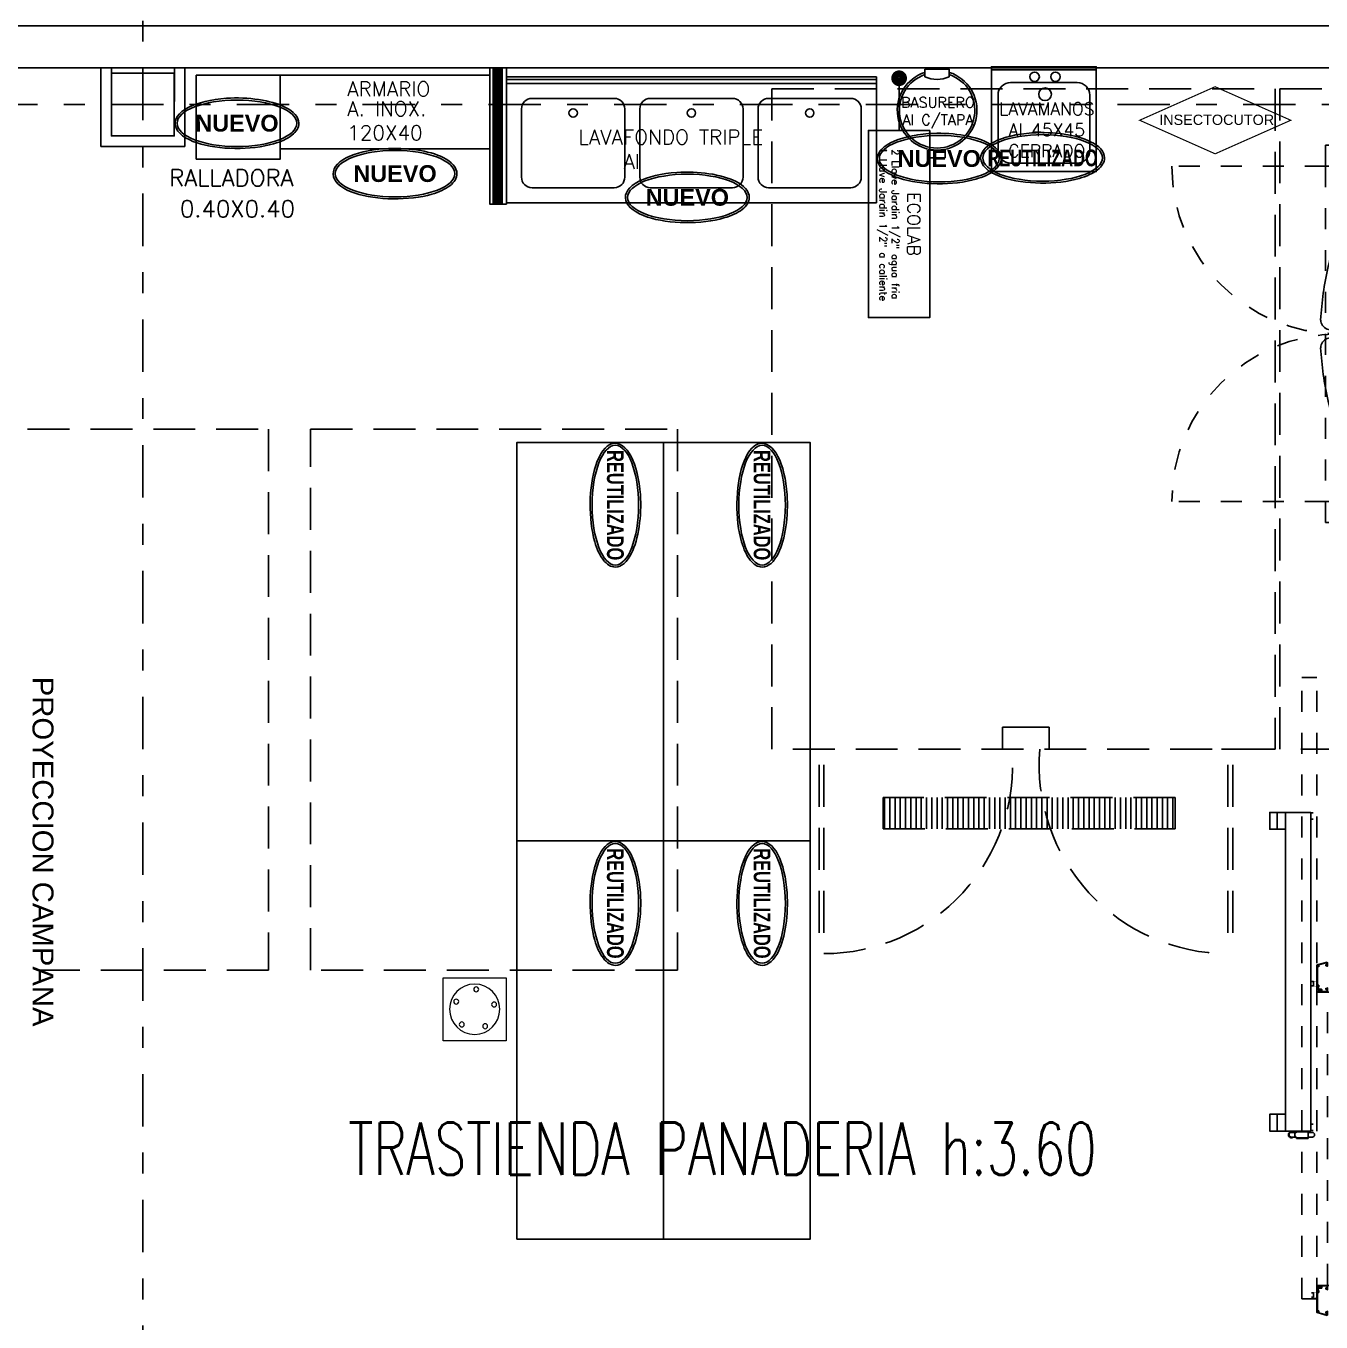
# Model space of a CAD drawing. Header units: millimetres. Extents: x 340 to 1003762, y 22 to 362022.
# Drawn here: x 363.59 to 369.77, y 84.54 to 90.72 of the extents above; entities that cross this region are included whole.
import ezdxf
from ezdxf.enums import TextEntityAlignment as Align
from ezdxf.xclip import XClip

# ---------------------------------------------------------------- set-up
doc = ezdxf.new("R2010")
doc.units = ezdxf.units.MM
doc.header["$XCLIPFRAME"] = 0
for name, pattern in [('LSBB_P_002 - PLANTA 1° NIVEL SALA DE VENTAS$0$000_ALTILLO PROPUESTA$0$HIDDEN', [0.375, 0.25, -0.125]), ('LSBB_P_002 - PLANTA 1° NIVEL SALA DE VENTAS$0$CB PROTOTIPO EXPRESS 1400$0$HIDDEN', [0.375, 0.25, -0.125]), ('LSBB_P_002 - PLANTA 1° NIVEL SALA DE VENTAS$0$CONTINUOS', [0]), ('LSBB_P_002 - PLANTA 1° NIVEL SALA DE VENTAS$0$DASHDOT2', [0.5, 0.25, -0.125, 0, -0.125]), ('LSBB_P_002 - PLANTA 1° NIVEL SALA DE VENTAS$0$DASHED', [0.75, 0.5, -0.25]), ('LSBB_P_002 - PLANTA 1° NIVEL SALA DE VENTAS$0$HIDDEN', [0.375, 0.25, -0.125]), ('LSBB_P_002 - PLANTA 1° NIVEL SALA DE VENTAS$0$HIDDEN2', [0.1875, 0.125, -0.0625])]:
    doc.linetypes.add(name, pattern=pattern)
for name, color, linetype in [('LSBB_P_002 - PLANTA 1° NIVEL SALA DE VENTAS$0$A- TABIQUE TIPO SHAFT', 3, 'Continuous'), ('LSBB_P_002 - PLANTA 1° NIVEL SALA DE VENTAS$0$A-ACTIVOS NUEVOS', 20, 'Continuous'), ('LSBB_P_002 - PLANTA 1° NIVEL SALA DE VENTAS$0$A-ACTIVOS REUTILIZADOS', 7, 'Continuous'), ('LSBB_P_002 - PLANTA 1° NIVEL SALA DE VENTAS$0$A-Artefactos', 8, 'Continuous'), ('LSBB_P_002 - PLANTA 1° NIVEL SALA DE VENTAS$0$A-DEMOLICIONES', 30, 'LSBB_P_002 - PLANTA 1° NIVEL SALA DE VENTAS$0$DASHED'), ('LSBB_P_002 - PLANTA 1° NIVEL SALA DE VENTAS$0$A-Equipamiento acero inox', 8, 'Continuous'), ('LSBB_P_002 - PLANTA 1° NIVEL SALA DE VENTAS$0$A-INSECTOCUTOR', 1, 'Continuous'), ('LSBB_P_002 - PLANTA 1° NIVEL SALA DE VENTAS$0$A-MOBILIARIO', 8, 'Continuous'), ('LSBB_P_002 - PLANTA 1° NIVEL SALA DE VENTAS$0$A-PILETAS NUEVAS', 8, 'Continuous'), ('LSBB_P_002 - PLANTA 1° NIVEL SALA DE VENTAS$0$A-PROYECCION CAMPANAS', 1, 'LSBB_P_002 - PLANTA 1° NIVEL SALA DE VENTAS$0$HIDDEN'), ('LSBB_P_002 - PLANTA 1° NIVEL SALA DE VENTAS$0$A-PUERTAS NUEVAS', 10, 'Continuous'), ('LSBB_P_002 - PLANTA 1° NIVEL SALA DE VENTAS$0$A-SE CONSTRUYE RELLENO', 10, 'LSBB_P_002 - PLANTA 1° NIVEL SALA DE VENTAS$0$CONTINUOS'), ('LSBB_P_002 - PLANTA 1° NIVEL SALA DE VENTAS$0$A-TABIQUE', 3, 'Continuous'), ('LSBB_P_002 - PLANTA 1° NIVEL SALA DE VENTAS$0$A-Textos', 2, 'Continuous'), ('LSBB_P_002 - PLANTA 1° NIVEL SALA DE VENTAS$0$A-TRAS-EQPM', 8, 'Continuous'), ('LSBB_P_002 - PLANTA 1° NIVEL SALA DE VENTAS$0$EJES', 8, 'LSBB_P_002 - PLANTA 1° NIVEL SALA DE VENTAS$0$DASHDOT2'), ('LSBB_P_002 - PLANTA 1° NIVEL SALA DE VENTAS$0$ESTRUCTURA', 5, 'Continuous'), ('LSBB_P_002 - PLANTA 1° NIVEL SALA DE VENTAS$0$LLAVES ECOLAB', 90, 'Continuous'), ('LSBB_P_002 - PLANTA 1° NIVEL SALA DE VENTAS$0$MUROS', 5, 'Continuous'), ('LSBB_P_002 - PLANTA 1° NIVEL SALA DE VENTAS$0$PUERTAS', 2, 'Continuous'), ('XREF', 7, 'Continuous')]:
    doc.layers.add(name, color=color, linetype=linetype)
doc.styles.add('LSBB_P_002 - PLANTA 1° NIVEL SALA DE VENTAS$0$ARIAL', font='')
doc.styles.add('LSBB_P_002 - PLANTA 1° NIVEL SALA DE VENTAS$0$ROMANS', font='romans')
doc.styles.add('LSBB_P_002 - PLANTA 1° NIVEL SALA DE VENTAS$0$SANSSERIF', font='sas_____.pfb')
doc.styles.get('LSBB_P_002 - PLANTA 1° NIVEL SALA DE VENTAS$0$ARIAL').set_extended_font_data('Arial', bold=True)

# ---------------------------------------------------------------- blocks, each defined once
blk = doc.blocks.new('LSBB_P_002 - PLANTA 1° NIVEL SALA DE VENTAS$0$A$C6D5A0C58')
at = {"layer": 'LSBB_P_002 - PLANTA 1° NIVEL SALA DE VENTAS$0$A-ACTIVOS REUTILIZADOS', "extrusion": (0, 0, -1)}
blk.add_ellipse((0, 0), major_axis=(0.2855, 0), ratio=0.388575, dxfattribs=at)
at = {"layer": 'LSBB_P_002 - PLANTA 1° NIVEL SALA DE VENTAS$0$A-ACTIVOS REUTILIZADOS'}
blk.add_open_spline([(0.2955, 0), (0.2955, -0.021), (0.2828, -0.0409), (0.2407, -0.0737), (0.2108, -0.0875), (0.0693, -0.1291), (-0.0893, -0.1272), (-0.2453, -0.0748), (-0.2842, -0.048), (-0.3027, 0.019), (-0.2777, 0.0523), (-0.188, 0.0987), (-0.1218, 0.1143), (0.0524, 0.1263), (0.163, 0.1102), (0.2698, 0.0572), (0.2955, 0.0303), (0.2955, 0)], degree=3, knots=[0, 0, 0, 0, 0.461791, 0.461791, 0.923583, 0.923583, 2.283227, 2.283227, 3.034626, 3.034626, 3.786024, 3.786024, 4.537423, 4.537423, 5.618495, 5.618495, 6.283185, 6.283185, 6.283185, 6.283185], dxfattribs=at)
at = {"layer": 'LSBB_P_002 - PLANTA 1° NIVEL SALA DE VENTAS$0$A-ACTIVOS REUTILIZADOS', "style": 'LSBB_P_002 - PLANTA 1° NIVEL SALA DE VENTAS$0$ARIAL', "width": 0.7}
blk.add_text('REUTILIZADO', height=0.08, dxfattribs=at).set_placement((0, 0), align=Align.MIDDLE_CENTER)
blk = doc.blocks.new('LSBB_P_002 - PLANTA 1° NIVEL SALA DE VENTAS$0$A$C73AD46B8')
for p, q in [((0.5695, 0), (0.5695, 1.7641)), ((0.5875, 0), (0.5875, 1.7641))]:
    blk.add_line(p, q)
blk.add_lwpolyline([(0.6, 0), (0.6, 1.7641), (0, 1.7641), (0, 0), (0.6, 0)])
for points in [[(0.4977, 1.6424), (0.4977, 1.25, -0.414214), (0.4477, 1.2), (0.1218, 1.2, -0.414214), (0.0718, 1.25), (0.0718, 1.6424, -0.414214), (0.1218, 1.6924), (0.4477, 1.6924, -0.414214)], [(0.4977, 0.6859), (0.4977, 1.0782, 0.414214), (0.4477, 1.1282), (0.1218, 1.1282, 0.414214), (0.0718, 1.0782), (0.0718, 0.6859, 0.414214), (0.1218, 0.6359), (0.4477, 0.6359, 0.414214)], [(0.4977, 0.1218), (0.4977, 0.5141, 0.414214), (0.4477, 0.5641), (0.1218, 0.5641, 0.414214), (0.0718, 0.5141), (0.0718, 0.1218, 0.414214), (0.1218, 0.0718), (0.4477, 0.0718, 0.414214)]]:
    blk.add_lwpolyline(points, format="xyb", close=True)
for centre in [(0.4281, 1.4462), (0.4281, 0.8821), (0.4281, 0.3179)]:
    blk.add_circle(centre, 0.02)
at = {"insert": (0.3484, 2.2058), "char_height": 0.07, "width": 1.7605, "attachment_point": 1, "rotation": 270, "style": 'LSBB_P_002 - PLANTA 1° NIVEL SALA DE VENTAS$0$ROMANS'}
blk.add_mtext('\\pi0.78383;LAVAFONDO TRIPLE\\P\\pi0.42358;            AI', dxfattribs=at)
blk = doc.blocks.new('LSBB_P_002 - PLANTA 1° NIVEL SALA DE VENTAS$0$Basurero a.inox con tapa')
at = {"layer": 'LSBB_P_002 - PLANTA 1° NIVEL SALA DE VENTAS$0$A-TRAS-EQPM'}
blk.add_lwpolyline([(36217.61, -6637.72), (36217.61, -6645.33), (36213.95, -6645.33), (36213.95, -6637.72)], close=True, dxfattribs=at)
blk.add_lwpolyline([(36252.54, -6635.72), (36256.2, -6635.72), (36256.2, -6647.33), (36252.54, -6647.33)], dxfattribs=at)
at = {"layer": 'LSBB_P_002 - PLANTA 1° NIVEL SALA DE VENTAS$0$A-TRAS-EQPM', "ltscale": 3}
for radius, start, end in [(19, 17.78704, 342.21296), (18, 18.81122, 341.18878)]:
    blk.add_arc((36236.61, -6641.52), radius, start, end, dxfattribs=at)
at = {"layer": 'LSBB_P_002 - PLANTA 1° NIVEL SALA DE VENTAS$0$A-TRAS-EQPM'}
blk.add_arc((36266.36, -6641.52), 14.99, 157.22119, 202.77881, dxfattribs=at)
blk = doc.blocks.new('LSBB_P_002 - PLANTA 1° NIVEL SALA DE VENTAS$0$BAS')
at = {"layer": 'LSBB_P_002 - PLANTA 1° NIVEL SALA DE VENTAS$0$A-TRAS-EQPM', "linetype": 'Continuous', "extrusion": (0, 0, -1), "xscale": 0.01, "yscale": 0.01, "zscale": -0.01}
blk.add_blockref('LSBB_P_002 - PLANTA 1° NIVEL SALA DE VENTAS$0$Basurero a.inox con tapa', (-813.2584, 115.2507), dxfattribs=at)
at = {"layer": 'LSBB_P_002 - PLANTA 1° NIVEL SALA DE VENTAS$0$A-MOBILIARIO', "ltscale": 0.25, "insert": (450.9047, 48.8395), "char_height": 0.05, "width": 1.146377, "attachment_point": 5, "rotation": 90, "style": 'LSBB_P_002 - PLANTA 1° NIVEL SALA DE VENTAS$0$ROMANS'}
blk.add_mtext('\\A1;BASURERO\\PAI C/TAPA', dxfattribs=at)
blk = doc.blocks.new('LSBB_P_002 - PLANTA 1° NIVEL SALA DE VENTAS$0$A$C529333AF')
at = {"layer": 'LSBB_P_002 - PLANTA 1° NIVEL SALA DE VENTAS$0$A-ACTIVOS NUEVOS', "extrusion": (0, 0, -1)}
blk.add_ellipse((0, 0), major_axis=(0.2855, 0), ratio=0.388575, dxfattribs=at)
at = {"layer": 'LSBB_P_002 - PLANTA 1° NIVEL SALA DE VENTAS$0$A-ACTIVOS NUEVOS'}
blk.add_open_spline([(0.2955, 0), (0.2955, -0.021), (0.2828, -0.0409), (0.2407, -0.0737), (0.2108, -0.0875), (0.0693, -0.1291), (-0.0893, -0.1272), (-0.2453, -0.0748), (-0.2842, -0.048), (-0.3027, 0.019), (-0.2777, 0.0523), (-0.188, 0.0987), (-0.1218, 0.1143), (0.0524, 0.1263), (0.163, 0.1102), (0.2698, 0.0572), (0.2955, 0.0303), (0.2955, 0)], degree=3, knots=[0, 0, 0, 0, 0.461791, 0.461791, 0.923583, 0.923583, 2.283227, 2.283227, 3.034626, 3.034626, 3.786024, 3.786024, 4.537423, 4.537423, 5.618495, 5.618495, 6.283185, 6.283185, 6.283185, 6.283185], dxfattribs=at)
at = {"layer": 'LSBB_P_002 - PLANTA 1° NIVEL SALA DE VENTAS$0$A-ACTIVOS NUEVOS', "insert": (0, 0), "char_height": 0.08, "attachment_point": 5, "style": 'LSBB_P_002 - PLANTA 1° NIVEL SALA DE VENTAS$0$ARIAL'}
blk.add_mtext_dynamic_manual_height_columns('NUEVO', width=0.536552, gutter_width=0.7, heights=[0], dxfattribs=at)
blk = doc.blocks.new('LSBB_P_002 - PLANTA 1° NIVEL SALA DE VENTAS$0$A$C5D5E3A85')
at = {"color": 0, "linetype": 'ByBlock'}
for p, q in [((0.9596, 0.32), (0.8796, 0.32)), ((2.3993, 0.32), (2.3193, 0.32)), ((2.3993, 0.28), (2.3193, 0.28)), ((2.3993, 0.16), (2.3993, 0.28)), ((0.8796, 0.16), (0.8796, 0.24)), ((0.0865, 0.1555), (0.0865, 0.146)), ((0.1069, 0.146), (0.0865, 0.146)), ((0.1069, 0.1555), (0.1069, 0.146)), ((0.8818, 0.16), (0.9118, 0.16)), ((0.8818, 0.1485), (0.8818, 0.16)), ((0.9118, 0.1485), (0.9118, 0.16)), ((1.572, 0.1555), (1.572, 0.146)), ((1.572, 0.146), (1.5924, 0.146)), ((1.5924, 0.1555), (1.5924, 0.146)), ((2.367, 0.1485), (2.367, 0.16)), ((2.397, 0.1485), (2.397, 0.16))]:
    blk.add_line(p, q, dxfattribs=at)
at = {"color": 0, "linetype": 'ByBlock', "extrusion": (-1, -4e-16, 0)}
for p, q in [((0.8506, 0.252), (0.8506, 0.232)), ((0.8726, 0.232), (0.8726, 0.252)), ((0.8446, 0.228), (0.8489, 0.228)), ((0.8446, 0.172), (0.8446, 0.228)), ((0.8476, 0.222), (0.8476, 0.174)), ((0.8506, 0.2307), (0.8506, 0.232)), ((0.8726, 0.2307), (0.8726, 0.232)), ((0.8742, 0.228), (0.8796, 0.228)), ((0.8756, 0.222), (0.8756, 0.174)), ((0.8496, 0.172), (0.8446, 0.172)), ((0.8736, 0.172), (0.8496, 0.172)), ((0.8506, 0.172), (0.8506, 0.152)), ((0.8726, 0.152), (0.8726, 0.172)), ((0.8796, 0.172), (0.8736, 0.172))]:
    blk.add_line(p, q, dxfattribs=at)
for p, q in [((0.8796, 0.28), (2.3993, 0.28)), ((0.8796, 0.16), (2.3993, 0.16))]:
    blk.add_line(p, q)
at = {"color": 8, "linetype": 'LSBB_P_002 - PLANTA 1° NIVEL SALA DE VENTAS$0$HIDDEN2', "ltscale": 0.8}
for p, q in [((0.0796, 0.2016), (3.0425, 0.2016)), ((0.0796, 0.2016), (0.0796, 0.13)), ((3.0425, 0.2016), (3.0425, 0.13)), ((0.0796, 0.13), (3.0425, 0.13)), ((0.1459, 0.08), (1.5425, 0.08))]:
    blk.add_line(p, q, dxfattribs=at)
at = {"color": 0, "linetype": 'ByBlock', "ltscale": 5}
for p, q in [((0.1425, 0), (0.1425, 0.08)), ((1.5425, 0), (1.5425, 0.08))]:
    blk.add_line(p, q, dxfattribs=at)
at = {"color": 0, "linetype": 'ByBlock'}
for points in [[(0.8796, 0.28), (0.8796, 0.355), (0.9596, 0.355), (0.9596, 0.28)], [(2.3193, 0.28), (2.3193, 0.355), (2.3993, 0.355), (2.3993, 0.28)], [(0.8796, 0.24), (0.8796, 0.28)]]:
    blk.add_lwpolyline(points, dxfattribs=at)
for points in [[(0.0134, 0.1225), (0.0208, 0.1225, -0.343826), (0.0212, 0.1221), (0.0212, 0.1214, -0.414214), (0.0208, 0.121), (0.0131, 0.121, 0.336332), (0.0129, 0.1209), (0.0022, 0.0826, 0.496634), (0.0027, 0.082), (0.0105, 0.082, 0.414214), (0.011, 0.0825), (0.011, 0.0865, -0.414214), (0.0125, 0.088), (0.0164, 0.088, -0.414214), (0.017, 0.0874), (0.017, 0.0871, -0.414214), (0.0164, 0.0865), (0.013, 0.0865, 0.414214), (0.0125, 0.086), (0.0125, 0.0825, 0.414214), (0.013, 0.082), (0.0189, 0.082, -0.414214), (0.0195, 0.0814), (0.0195, 0.0806, -0.414214), (0.0189, 0.08), (0.0014, 0.08, -0.496634), (0, 0.0819), (0.0132, 0.1289, -0.336332), (0.0146, 0.13), (0.125, 0.13, -0.414214), (0.1265, 0.1285), (0.1265, 0.1245, 0.414214), (0.127, 0.124), (0.13, 0.124, -0.414214), (0.1315, 0.1225), (0.1315, 0.1095, 0.414214), (0.132, 0.109), (0.138, 0.109, 0.674073), (0.1385, 0.1095), (0.1385, 0.1225, -0.414214), (0.14, 0.124), (0.141, 0.124, -0.414214), (0.1425, 0.1225), (0.1425, 0.0815, -0.414214), (0.141, 0.08), (0.1231, 0.08, -0.414214), (0.1225, 0.0806), (0.1225, 0.0814, -0.414214), (0.1231, 0.082), (0.129, 0.082, 0.414214), (0.1295, 0.0825), (0.1295, 0.086, 0.414214), (0.129, 0.0865), (0.1256, 0.0865, -0.414214), (0.125, 0.0871), (0.125, 0.0874, -0.414214), (0.1256, 0.088), (0.1295, 0.088, -0.414214), (0.131, 0.0865), (0.131, 0.0825, 0.414214), (0.1315, 0.082), (0.14, 0.082, 0.414214), (0.1405, 0.0825), (0.1405, 0.1065, 0.414214), (0.14, 0.107), (0.131, 0.107, -0.414214), (0.1295, 0.1085), (0.1295, 0.1215, 0.414214), (0.129, 0.122), (0.126, 0.122, -0.414214), (0.1245, 0.1235), (0.1245, 0.1275, 0.414214), (0.124, 0.128), (0.1195, 0.128, 0.414214), (0.119, 0.1275), (0.119, 0.1225, -0.414214), (0.1175, 0.121), (0.1106, 0.121, -0.414214), (0.11, 0.1216), (0.11, 0.1224, -0.414214), (0.1106, 0.123), (0.1165, 0.123, 0.414214), (0.117, 0.1235), (0.117, 0.1275, 0.414214), (0.1165, 0.128), (0.0153, 0.128, 0.336332), (0.0148, 0.1276), (0.0134, 0.1225)], [(1.6716, 0.1225), (1.6642, 0.1225, 0.343826), (1.6638, 0.1221), (1.6638, 0.1214, 0.414214), (1.6642, 0.121), (1.6719, 0.121, -0.336332), (1.6721, 0.1209), (1.6828, 0.0826, -0.496634), (1.6823, 0.082), (1.6745, 0.082, -0.414214), (1.674, 0.0825), (1.674, 0.0865, 0.414214), (1.6725, 0.088), (1.6686, 0.088, 0.414214), (1.668, 0.0874), (1.668, 0.0871, 0.414214), (1.6686, 0.0865), (1.672, 0.0865, -0.414214), (1.6725, 0.086), (1.6725, 0.0825, -0.414214), (1.672, 0.082), (1.6661, 0.082, 0.414214), (1.6655, 0.0814), (1.6655, 0.0806, 0.414214), (1.6661, 0.08), (1.6836, 0.08, 0.496634), (1.685, 0.0819), (1.6719, 0.1289, 0.336332), (1.6704, 0.13), (1.56, 0.13, 0.414214), (1.5585, 0.1285), (1.5585, 0.1245, -0.414214), (1.558, 0.124), (1.555, 0.124, 0.414214), (1.5535, 0.1225), (1.5535, 0.1095, -0.414214), (1.553, 0.109), (1.547, 0.109, -0.674073), (1.5465, 0.1095), (1.5465, 0.1225, 0.414214), (1.545, 0.124), (1.544, 0.124, 0.414214), (1.5425, 0.1225), (1.5425, 0.0815, 0.414214), (1.544, 0.08), (1.5619, 0.08, 0.414214), (1.5625, 0.0806), (1.5625, 0.0814, 0.414214), (1.5619, 0.082), (1.556, 0.082, -0.414214), (1.5555, 0.0825), (1.5555, 0.086, -0.414214), (1.556, 0.0865), (1.5594, 0.0865, 0.414214), (1.56, 0.0871), (1.56, 0.0874, 0.414214), (1.5594, 0.088), (1.5555, 0.088, 0.414214), (1.554, 0.0865), (1.554, 0.0825, -0.414214), (1.5535, 0.082), (1.545, 0.082, -0.414214), (1.5445, 0.0825), (1.5445, 0.1065, -0.414214), (1.545, 0.107), (1.554, 0.107, 0.414214), (1.5555, 0.1085), (1.5555, 0.1215, -0.414214), (1.556, 0.122), (1.559, 0.122, 0.414214), (1.5605, 0.1235), (1.5605, 0.1275, -0.414214), (1.561, 0.128), (1.5655, 0.128, -0.414214), (1.566, 0.1275), (1.566, 0.1225, 0.414214), (1.5675, 0.121), (1.5744, 0.121, 0.414214), (1.575, 0.1216), (1.575, 0.1224, 0.414214), (1.5744, 0.123), (1.5685, 0.123, -0.414214), (1.568, 0.1235), (1.568, 0.1275, -0.414214), (1.5685, 0.128), (1.6697, 0.128, -0.336332), (1.6702, 0.1276), (1.6716, 0.1225)]]:
    blk.add_lwpolyline(points, format="xyb", dxfattribs=at)
at = {"color": 0, "linetype": 'ByBlock', "const_width": 0.0017}
for points in [[(0.0812, 0.1565), (0.0869, 0.1565)], [(0.084, 0.1565), (0.084, 0.1289)], [(0.1123, 0.1565), (0.1066, 0.1565)], [(0.1094, 0.1565), (0.1094, 0.1289)], [(1.5665, 0.1565), (1.5723, 0.1565)], [(1.5694, 0.1565), (1.5694, 0.1289)], [(1.5977, 0.1565), (1.5919, 0.1565)], [(1.5948, 0.1565), (1.5948, 0.1289)]]:
    blk.add_lwpolyline(points, dxfattribs=at)
at = {"color": 0, "linetype": 'ByBlock'}
for points in [[(0.126, 0.1303), (0.126, 0.1303, -0.346184), (0.127, 0.1312), (0.14, 0.1312, -0.414214), (0.143, 0.1282), (0.143, 0.1241, 0.093021), (0.1412, 0.1244), (0.1398, 0.1244, 0.315183), (0.1375, 0.1221), (0.1375, 0.1221), (0.1382, 0.1221, -0.414214), (0.1385, 0.1218), (0.1385, 0.1191, -0.414214), (0.1365, 0.1171), (0.133, 0.1171, -0.414214), (0.1315, 0.1186), (0.1315, 0.1214, -0.414214), (0.1322, 0.1221), (0.1325, 0.1221, 0.414214), (0.133, 0.1226), (0.133, 0.1226, 0.414214), (0.1315, 0.1241), (0.13, 0.1241, -0.414214), (0.127, 0.1272), (0.127, 0.1292, 0.31619)], [(0.135, 0.1191), (0.1354, 0.1191, 0.414214), (0.1357, 0.1194), (0.1357, 0.1238, 0.414214), (0.1354, 0.1241), (0.135, 0.1241, 0.414214), (0.1347, 0.1238), (0.1347, 0.1194, 0.414214)], [(1.559, 0.1303), (1.559, 0.1303, 0.346184), (1.558, 0.1312), (1.545, 0.1312, 0.414214), (1.542, 0.1282), (1.542, 0.1241, -0.093021), (1.5438, 0.1244), (1.5453, 0.1244, -0.315183), (1.5475, 0.1221), (1.5475, 0.1221), (1.5468, 0.1221, 0.414214), (1.5465, 0.1218), (1.5465, 0.1191, 0.414214), (1.5485, 0.1171), (1.552, 0.1171, 0.414214), (1.5535, 0.1186), (1.5535, 0.1214, 0.414214), (1.5528, 0.1221), (1.5525, 0.1221, -0.414214), (1.552, 0.1226), (1.552, 0.1226, -0.414214), (1.5535, 0.1241), (1.555, 0.1241, 0.414214), (1.558, 0.1272), (1.558, 0.1292, -0.31619)], [(1.55, 0.1191), (1.5496, 0.1191, -0.414214), (1.5493, 0.1194), (1.5493, 0.1238, -0.414214), (1.5496, 0.1241), (1.55, 0.1241, -0.414214), (1.5503, 0.1238), (1.5503, 0.1194, -0.414214)]]:
    blk.add_lwpolyline(points, format="xyb", close=True, dxfattribs=at)
for centre, radius, start, end in [((0.8616, 0.252), 0.014, 90, 218.21321), ((0.8616, 0.252), 0.011, 90, 180), ((0.8616, 0.252), 0.014, 321.78679, 90), ((0.8616, 0.252), 0.011, 0, 90), ((0.8616, 0.222), 0.014, 0, 180), ((0.8496, 0.174), 0.002, 180, 270), ((0.8616, 0.152), 0.011, 180, 0), ((0.8736, 0.174), 0.002, 270, 0)]:
    blk.add_arc(centre, radius, start, end, dxfattribs=at)
blk = doc.blocks.new('LSBB_P_002 - PLANTA 1° NIVEL SALA DE VENTAS$0$PPL doble')
at = {"layer": 'LSBB_P_002 - PLANTA 1° NIVEL SALA DE VENTAS$0$PUERTAS'}
for p, q in [((0, -0.1323), (0, 0)), ((0.1002, 0), (0, 0)), ((0.1002, -0.1323), (0.1002, 0)), ((1.6985, -0.1323), (1.6985, 0)), ((1.6985, 0), (1.7987, 0)), ((1.7987, -0.1323), (1.7987, 0)), ((0.1002, -0.1323), (0, -0.1323)), ((1.6985, -0.1323), (1.7987, -0.1323))]:
    blk.add_line(p, q, dxfattribs=at)
at = {"layer": 'LSBB_P_002 - PLANTA 1° NIVEL SALA DE VENTAS$0$PUERTAS', "color": 8, "linetype": 'LSBB_P_002 - PLANTA 1° NIVEL SALA DE VENTAS$0$HIDDEN2', "ltscale": 0.5}
for p, q in [((0.1002, 0), (1.6985, 0)), ((0.1002, -0.1323), (1.6985, -0.1323))]:
    blk.add_line(p, q, dxfattribs=at)
at = {"layer": 'LSBB_P_002 - PLANTA 1° NIVEL SALA DE VENTAS$0$PUERTAS', "color": 2, "ltscale": 0.5}
for p, q in [((0.1582, -0.0733), (0.1582, -0.0535)), ((0.8994, -0.0535), (0.1582, -0.0535)), ((0.8994, -0.0733), (0.8994, -0.0535)), ((0.8994, -0.0733), (0.8994, -0.0535)), ((0.8994, -0.0733), (0.8994, -0.0535)), ((0.8994, -0.0733), (0.8994, -0.0535)), ((0.8994, -0.0535), (1.6406, -0.0535)), ((1.6406, -0.0733), (1.6406, -0.0535)), ((0.8994, -0.0733), (0.1582, -0.0733)), ((0.8994, -0.0733), (1.6406, -0.0733))]:
    blk.add_line(p, q, dxfattribs=at)
at = {"layer": 'LSBB_P_002 - PLANTA 1° NIVEL SALA DE VENTAS$0$PUERTAS', "color": 4}
for p, q in [((0.2328, -0.0463), (0.2328, -0.0535)), ((0.2328, -0.0463), (0.3107, -0.0463)), ((1.566, -0.0463), (1.488, -0.0463)), ((1.566, -0.0463), (1.566, -0.0535)), ((0.2328, -0.0805), (0.2328, -0.0733)), ((0.2328, -0.0805), (0.3107, -0.0805)), ((1.566, -0.0805), (1.488, -0.0805)), ((1.566, -0.0805), (1.566, -0.0733))]:
    blk.add_line(p, q, dxfattribs=at)
at = {"layer": 'LSBB_P_002 - PLANTA 1° NIVEL SALA DE VENTAS$0$PUERTAS', "color": 8, "linetype": 'LSBB_P_002 - PLANTA 1° NIVEL SALA DE VENTAS$0$HIDDEN2', "ltscale": 0.5}
for points in [[(0.1002, 0), (0.1002, 0.733)], [(1.6985, 0), (1.6985, 0.733)], [(0.1002, -0.1323), (0.1002, -0.8653)], [(1.6985, -0.1323), (1.6985, -0.8653)]]:
    blk.add_lwpolyline(points, dxfattribs=at)
at = {"layer": 'LSBB_P_002 - PLANTA 1° NIVEL SALA DE VENTAS$0$PUERTAS', "color": 4, "elevation": 0.0106}
for points in [[(0.2328, -0.0733), (0.2328, -0.0825), (0.1337, -0.0825), (0.1337, -0.0446), (0.2328, -0.0446), (0.2328, -0.0535)], [(1.566, -0.0733), (1.566, -0.0825), (1.6651, -0.0825), (1.6651, -0.0446), (1.566, -0.0446), (1.566, -0.0535)]]:
    blk.add_lwpolyline(points, dxfattribs=at)
at = {"layer": 'LSBB_P_002 - PLANTA 1° NIVEL SALA DE VENTAS$0$PUERTAS', "color": 4}
for centre in [(0.1167, -0.0634, 0.0106), (1.6821, -0.0634, 0.0106)]:
    blk.add_circle(centre, 0.0099, dxfattribs=at)
at = {"layer": 'LSBB_P_002 - PLANTA 1° NIVEL SALA DE VENTAS$0$PUERTAS', "color": 8, "linetype": 'LSBB_P_002 - PLANTA 1° NIVEL SALA DE VENTAS$0$HIDDEN2', "ltscale": 0.5}
for centre, start, end in [((0.1002, -0.0661), 0.19691, 90), ((1.6986, -0.0662), 90.00174, 179.80067), ((0.1002, -0.0661), 270, 359.80309), ((1.6986, -0.0661), 180.19933, 269.99826)]:
    blk.add_arc(centre, 0.7992, start, end, dxfattribs=at)
at = {"layer": 'LSBB_P_002 - PLANTA 1° NIVEL SALA DE VENTAS$0$PUERTAS', "color": 4}
for centre, radius, start, end in [((0.9126, -1.451, 0.0106), 1.4824, 93.06876, 103.02898), ((0.8315, -0.0194, 0.0106), 0.0486, 315.44758, 87.93215), ((0.9672, -0.0194, 0.0106), 0.0486, 92.06785, 224.55242), ((0.8861, -1.451, 0.0106), 1.4824, 76.97102, 86.93124), ((0.2042, 1.6036, 0.0106), 1.6533, 273.69384, 283.08232), ((1.5945, 1.6036, 0.0106), 1.6533, 256.91768, 266.30616), ((0.2042, -1.7304, 0.0106), 1.6533, 76.91768, 86.30616), ((0.9126, 1.3242, 0.0106), 1.4824, 256.97102, 266.93124), ((0.8315, -0.1074, 0.0106), 0.0486, 272.06785, 44.55242), ((0.9672, -0.1074, 0.0106), 0.0486, 135.44758, 267.93215), ((0.8861, 1.3242, 0.0106), 1.4824, 273.06876, 283.02898), ((1.5945, -1.7304, 0.0106), 1.6533, 93.69384, 103.08232)]:
    blk.add_arc(centre, radius, start, end, dxfattribs=at)
blk = doc.blocks.new('LSBB_P_002 - PLANTA 1° NIVEL SALA DE VENTAS$0$A$C69995B83')
at = {"linetype": 'Continuous', "lineweight": 20}
for p, q in [((0, 0), (-0.3, 0)), ((-0.3, 0), (-0.3, -0.3)), ((0, -0.3), (0, 0)), ((-0.3, -0.3), (0, -0.3))]:
    blk.add_line(p, q, dxfattribs=at)
at = {"linetype": 'Continuous', "lineweight": 20, "const_width": 0.00333}
blk.add_lwpolyline([(-0.3, -0.3), (-0.3, 0), (0, 0), (0, -0.3)], close=True, dxfattribs=at)
at = {"linetype": 'Continuous', "lineweight": 20}
for centre, radius in [((-0.15, -0.15), 0.1199), ((-0.1863, -0.062), 0.0117), ((-0.0775, -0.0883), 0.0117), ((-0.2449, -0.1573), 0.0117), ((-0.2449, -0.1573), 0.0117), ((-0.1724, -0.2425), 0.0117), ((-0.0689, -0.1999), 0.0117)]:
    blk.add_circle(centre, radius, dxfattribs=at)
blk = doc.blocks.new('LSBB_P_002 - PLANTA 1° NIVEL SALA DE VENTAS$0$A$C0C504C7A')
at = {"const_width": 0.0089}
blk.add_lwpolyline([(0.001, 0.585), (0.261, 0), (0.001, -0.586), (-0.259, 0)], close=True, dxfattribs=at)
at = {"style": 'LSBB_P_002 - PLANTA 1° NIVEL SALA DE VENTAS$0$SANSSERIF'}
blk.add_text('INSECTOCUTOR', height=0.07969, rotation=270, dxfattribs=at).set_placement((-0.035, -0.012), align=Align.CENTER)
blk = doc.blocks.new('LSBB_P_002 - PLANTA 1° NIVEL SALA DE VENTAS$0$LLAVE ECOLAB')
at = {"layer": 'LSBB_P_002 - PLANTA 1° NIVEL SALA DE VENTAS$0$LLAVES ECOLAB', "color": 8}
blk.add_lwpolyline([(-1.5014, 0.5435), (-1.5014, 1.4369), (-1.2086, 1.4369), (-1.2086, 0.5435)], close=True, dxfattribs=at)
for points in [[(-1.355, 0.5435), (-1.355, 0.2948)], [(-1.355, 0.5107), (-1.355, 0.2948)]]:
    blk.add_lwpolyline(points, dxfattribs=at)
at = {"layer": 'LSBB_P_002 - PLANTA 1° NIVEL SALA DE VENTAS$0$LLAVES ECOLAB', "color": 8, "const_width": 0.035}
blk.add_lwpolyline([(-1.375, 0.2948, 1), (-1.335, 0.2948, 1)], format="xyb", close=True, dxfattribs=at)
blk.add_lwpolyline([(-1.375, 0.2948, 1), (-1.335, 0.2948, 1)], format="xyb", close=True, dxfattribs=at)
at = {"layer": 'LSBB_P_002 - PLANTA 1° NIVEL SALA DE VENTAS$0$A-MOBILIARIO', "ltscale": 0.25, "insert": (-1.3522, 0.9916), "char_height": 0.06, "width": 1.146377, "attachment_point": 5, "rotation": 90, "style": 'LSBB_P_002 - PLANTA 1° NIVEL SALA DE VENTAS$0$ROMANS'}
blk.add_mtext('\\A1;ECOLAB\\P{\\H0.58333x;2 Llave Jardin 1/2" agua fria\\P1 Llave Jardin 1/2" a caliente}', dxfattribs=at)
blk = doc.blocks.new('LSBB_P_002 - PLANTA 1° NIVEL SALA DE VENTAS$0$DEMOL')
at = {"layer": 'LSBB_P_002 - PLANTA 1° NIVEL SALA DE VENTAS$0$A-DEMOLICIONES', "linetype": 'LSBB_P_002 - PLANTA 1° NIVEL SALA DE VENTAS$0$000_ALTILLO PROPUESTA$0$HIDDEN', "ltscale": 0.8}
for p, q in [((982.4395, 305.24), (984.8395, 305.24)), ((982.4395, 302.09), (982.4395, 305.24)), ((984.8395, 305.24), (984.8395, 302.09)), ((984.863, 305.24), (987.263, 305.24)), ((984.863, 302.09), (984.863, 305.24)), ((978.2895, 303.6165), (980.0395, 303.6165)), ((978.2895, 303.6165), (980.0395, 303.6165)), ((980.0395, 303.6165), (980.0395, 301.0365)), ((980.0395, 303.6165), (980.0395, 301.0365)), ((980.2395, 303.6165), (981.9895, 303.6165)), ((980.2395, 301.0365), (980.2395, 303.6165)), ((980.2395, 303.6165), (981.9895, 303.6165)), ((980.2395, 301.0365), (980.2395, 303.6165)), ((981.9895, 303.6165), (981.9895, 301.0365)), ((981.9895, 303.6165), (981.9895, 301.0365)), ((983.5395, 302.09), (983.5395, 302.195)), ((983.7395, 302.195), (983.5395, 302.195)), ((983.763, 302.195), (983.563, 302.195)), ((983.763, 302.09), (983.763, 302.195)), ((984.8395, 302.09), (982.4395, 302.09)), ((982.6645, 302.09), (982.6945, 302.09)), ((982.688, 302.09), (982.718, 302.09)), ((984.6145, 302.09), (984.5845, 302.09)), ((984.638, 302.09), (984.608, 302.09)), ((987.263, 302.09), (984.863, 302.09)), ((982.6645, 302.015), (982.6645, 301.115)), ((982.688, 302.015), (982.688, 301.115)), ((984.6145, 302.015), (984.6145, 301.115)), ((984.638, 302.015), (984.638, 301.115)), ((984.364, 301.86), (982.97, 301.86)), ((982.97, 301.86), (982.97, 301.71)), ((982.9773, 301.71), (982.9773, 301.86)), ((983.0023, 301.71), (983.0023, 301.86)), ((983.0273, 301.71), (983.0273, 301.86)), ((983.0523, 301.71), (983.0523, 301.86)), ((983.0773, 301.71), (983.0773, 301.86)), ((983.1023, 301.71), (983.1023, 301.86)), ((983.1273, 301.71), (983.1273, 301.86)), ((983.1523, 301.71), (983.1523, 301.86)), ((983.1773, 301.71), (983.1773, 301.86)), ((983.2023, 301.71), (983.2023, 301.86)), ((983.2273, 301.71), (983.2273, 301.86)), ((983.2523, 301.71), (983.2523, 301.86)), ((983.2773, 301.71), (983.2773, 301.86)), ((983.3023, 301.71), (983.3023, 301.86)), ((983.3273, 301.71), (983.3273, 301.86)), ((983.3523, 301.71), (983.3523, 301.86)), ((983.3773, 301.71), (983.3773, 301.86)), ((983.4023, 301.71), (983.4023, 301.86)), ((983.4273, 301.71), (983.4273, 301.86)), ((983.4523, 301.71), (983.4523, 301.86)), ((983.4773, 301.71), (983.4773, 301.86)), ((983.5023, 301.71), (983.5023, 301.86)), ((983.5273, 301.71), (983.5273, 301.86)), ((983.5523, 301.71), (983.5523, 301.86)), ((983.5773, 301.71), (983.5773, 301.86)), ((983.6023, 301.71), (983.6023, 301.86)), ((983.6273, 301.71), (983.6273, 301.86)), ((983.6523, 301.71), (983.6523, 301.86)), ((983.6773, 301.71), (983.6773, 301.86)), ((983.7023, 301.71), (983.7023, 301.86)), ((983.7273, 301.71), (983.7273, 301.86)), ((983.7523, 301.71), (983.7523, 301.86)), ((983.7773, 301.71), (983.7773, 301.86)), ((983.8023, 301.71), (983.8023, 301.86)), ((983.8273, 301.71), (983.8273, 301.86)), ((983.8523, 301.71), (983.8523, 301.86)), ((983.8773, 301.71), (983.8773, 301.86)), ((983.9023, 301.71), (983.9023, 301.86)), ((983.9273, 301.71), (983.9273, 301.86)), ((983.9523, 301.71), (983.9523, 301.86)), ((983.9773, 301.71), (983.9773, 301.86)), ((984.0023, 301.71), (984.0023, 301.86)), ((984.0273, 301.71), (984.0273, 301.86)), ((984.0523, 301.71), (984.0523, 301.86)), ((984.0773, 301.71), (984.0773, 301.86)), ((984.1023, 301.71), (984.1023, 301.86)), ((984.1273, 301.71), (984.1273, 301.86)), ((984.1523, 301.71), (984.1523, 301.86)), ((984.1773, 301.71), (984.1773, 301.86)), ((984.2023, 301.71), (984.2023, 301.86)), ((984.2273, 301.71), (984.2273, 301.86)), ((984.2523, 301.71), (984.2523, 301.86)), ((984.2773, 301.71), (984.2773, 301.86)), ((984.3023, 301.71), (984.3023, 301.86)), ((984.3273, 301.71), (984.3273, 301.86)), ((984.3523, 301.71), (984.3523, 301.86)), ((984.364, 301.71), (984.364, 301.86)), ((982.97, 301.71), (984.364, 301.71)), ((980.0395, 301.0365), (978.2895, 301.0365)), ((980.0395, 301.0365), (978.2895, 301.0365)), ((981.9895, 301.0365), (980.2395, 301.0365)), ((981.9895, 301.0365), (980.2395, 301.0365))]:
    blk.add_line(p, q, dxfattribs=at)
for centre, start, end in [((982.688, 302.015), 270, 4.78019), ((984.6145, 302.015), 175.21981, 270)]:
    blk.add_arc(centre, 0.9, start, end, dxfattribs=at)
blk = doc.blocks.new('LSBB_P_002 - PLANTA 1° NIVEL SALA DE VENTAS', base_point=(223.5696, 14.2202))
at = {"layer": 'LSBB_P_002 - PLANTA 1° NIVEL SALA DE VENTAS$0$A- TABIQUE TIPO SHAFT'}
for points in [[(779.2395, 305.3406), (779.2395, 304.9656), (779.6395, 304.9656), (779.6397, 305.3406)], [(779.2895, 305.3406), (779.2895, 305.0156), (779.5895, 305.0156), (779.5897, 305.3406)]]:
    blk.add_lwpolyline(points, dxfattribs=at)
at = {"layer": 'LSBB_P_002 - PLANTA 1° NIVEL SALA DE VENTAS$0$A-Artefactos', "ltscale": 2}
blk.add_line((783.487, 305.3456), (783.687, 305.3456), dxfattribs=at)
at = {"layer": 'LSBB_P_002 - PLANTA 1° NIVEL SALA DE VENTAS$0$A-Artefactos'}
for p, q in [((783.987, 305.3306), (783.487, 305.3306)), ((783.8957, 305.2706), (783.5782, 305.2706)), ((783.5182, 304.9464), (783.5182, 305.2106)), ((783.9557, 304.9464), (783.9557, 305.2106)), ((783.8957, 304.8864), (783.5782, 304.8864))]:
    blk.add_line(p, q, dxfattribs=at)
blk.add_lwpolyline([(783.487, 304.8456), (783.487, 305.3456), (783.987, 305.3456), (783.987, 304.8456)], close=True, dxfattribs=at)
for centre, radius in [((783.6929, 305.2982), 0.0225), ((783.7923, 305.2982), 0.0225), ((783.7426, 305.2145), 0.03)]:
    blk.add_circle(centre, radius, dxfattribs=at)
for centre, start, end in [((783.5782, 305.2106), 90, 180), ((783.8957, 305.2106), 0, 90), ((783.5782, 304.9464), 180, 270), ((783.8957, 304.9464), 270, 0)]:
    blk.add_arc(centre, 0.06, start, end, dxfattribs=at)
at = {"layer": 'LSBB_P_002 - PLANTA 1° NIVEL SALA DE VENTAS$0$A-Equipamiento acero inox'}
blk.add_lwpolyline([(779.6939, 304.9049), (780.0939, 304.9049), (780.0939, 305.3049), (779.6939, 305.3049)], close=True, dxfattribs=at)
blk.add_lwpolyline([(781.0939, 304.9549), (780.0939, 304.9549), (780.0939, 305.3049), (781.0939, 305.3049), (781.0939, 304.9549)], dxfattribs=at)
at = {"layer": 'LSBB_P_002 - PLANTA 1° NIVEL SALA DE VENTAS$0$A-Equipamiento acero inox', "ltscale": 3}
for points in [[(781.2226, 301.6533), (781.2226, 303.5533), (781.9226, 303.5533), (781.9226, 301.6533)], [(781.9226, 301.6533), (781.9226, 303.5533), (782.6226, 303.5533), (782.6226, 301.6533)], [(781.2226, 299.7533), (781.2226, 301.6533), (781.9226, 301.6533), (781.9226, 299.7533)], [(781.9226, 299.7533), (781.9226, 301.6533), (782.6226, 301.6533), (782.6226, 299.7533)]]:
    blk.add_lwpolyline(points, close=True, dxfattribs=at)
at = {"layer": 'LSBB_P_002 - PLANTA 1° NIVEL SALA DE VENTAS$0$A-SE CONSTRUYE RELLENO', "const_width": 0.05}
blk.add_lwpolyline([(781.1318, 304.6906), (781.1318, 305.3406)], dxfattribs=at)
at = {"layer": 'LSBB_P_002 - PLANTA 1° NIVEL SALA DE VENTAS$0$A-TABIQUE'}
blk.add_lwpolyline([(781.1739, 305.3406), (781.1739, 304.6906), (781.0939, 304.6906), (781.0939, 305.3406)], dxfattribs=at)
at = {"layer": 'LSBB_P_002 - PLANTA 1° NIVEL SALA DE VENTAS$0$EJES'}
for p, q in [((779.4395, 309.5406), (779.4395, 242.5191)), ((879.7376, 305.1656), (769.0572, 305.1656))]:
    blk.add_line(p, q, dxfattribs=at)
at = {"layer": 'LSBB_P_002 - PLANTA 1° NIVEL SALA DE VENTAS$0$ESTRUCTURA'}
blk.add_lwpolyline([(779.5895, 305.3156), (779.5895, 305.0156), (779.2895, 305.0156), (779.2895, 305.3156)], close=True, dxfattribs=at)
at = {"layer": 'LSBB_P_002 - PLANTA 1° NIVEL SALA DE VENTAS$0$MUROS'}
for p, q in [((815.0645, 305.5406), (775.1618, 305.5406)), ((815.0645, 305.5406), (775.1618, 305.5406)), ((795.7995, 305.3406), (775.382, 305.3406)), ((795.7995, 305.3406), (775.382, 305.3406))]:
    blk.add_line(p, q, dxfattribs=at)
at = {"layer": 'LSBB_P_002 - PLANTA 1° NIVEL SALA DE VENTAS$0$A-ACTIVOS NUEVOS'}
for p in [(779.8882, 305.0761), (783.2378, 304.9075), (780.6422, 304.8357), (782.0364, 304.7224)]:
    blk.add_blockref('LSBB_P_002 - PLANTA 1° NIVEL SALA DE VENTAS$0$A$C529333AF', p, dxfattribs=at)
at = {"layer": 'LSBB_P_002 - PLANTA 1° NIVEL SALA DE VENTAS$0$A-ACTIVOS REUTILIZADOS'}
blk.add_blockref('LSBB_P_002 - PLANTA 1° NIVEL SALA DE VENTAS$0$A$C6D5A0C58', (783.7307, 304.911), dxfattribs=at)
at = {"layer": 'LSBB_P_002 - PLANTA 1° NIVEL SALA DE VENTAS$0$A-ACTIVOS REUTILIZADOS', "rotation": 270}
for p in [(781.6931, 303.2544), (782.3931, 303.2544), (781.6931, 301.3544), (782.3931, 301.3544)]:
    blk.add_blockref('LSBB_P_002 - PLANTA 1° NIVEL SALA DE VENTAS$0$A$C6D5A0C58', p, dxfattribs=at)
at = {"layer": 'LSBB_P_002 - PLANTA 1° NIVEL SALA DE VENTAS$0$A-Artefactos', "rotation": 89.99999999999999}
blk.add_blockref('LSBB_P_002 - PLANTA 1° NIVEL SALA DE VENTAS$0$A$C73AD46B8', (782.938, 304.6971), dxfattribs=at)
at = {"layer": 'LSBB_P_002 - PLANTA 1° NIVEL SALA DE VENTAS$0$A-DEMOLICIONES'}
blk.add_blockref('LSBB_P_002 - PLANTA 1° NIVEL SALA DE VENTAS$0$DEMOL', (-200, 0), dxfattribs=at)
at = {"layer": 'LSBB_P_002 - PLANTA 1° NIVEL SALA DE VENTAS$0$A-Equipamiento acero inox', "color": 0, "rotation": 270}
blk.add_blockref('LSBB_P_002 - PLANTA 1° NIVEL SALA DE VENTAS$0$BAS', (734.3922, 756.0304), dxfattribs=at)
at = {"layer": 'LSBB_P_002 - PLANTA 1° NIVEL SALA DE VENTAS$0$A-INSECTOCUTOR', "color": 1, "xscale": 0.6154695185053047, "yscale": 0.6154695185053047, "zscale": 0.6154695185053047, "rotation": 90}
blk.add_blockref('LSBB_P_002 - PLANTA 1° NIVEL SALA DE VENTAS$0$A$C0C504C7A', (784.5539, 305.0899), dxfattribs=at)
at = {"layer": 'LSBB_P_002 - PLANTA 1° NIVEL SALA DE VENTAS$0$A-PILETAS NUEVAS', "xscale": -1, "rotation": 90}
blk.add_blockref('LSBB_P_002 - PLANTA 1° NIVEL SALA DE VENTAS$0$A$C69995B83', (780.8722, 300.6998), dxfattribs=at)
at = {"layer": 'LSBB_P_002 - PLANTA 1° NIVEL SALA DE VENTAS$0$A-PUERTAS NUEVAS', "xscale": 1.001035087596847, "yscale": 1.001035087596847, "zscale": 1.001035087596847, "rotation": 270}
blk.add_blockref('LSBB_P_002 - PLANTA 1° NIVEL SALA DE VENTAS$0$PPL doble', (785.2134, 304.9718), dxfattribs=at)
at = {"layer": 'LSBB_P_002 - PLANTA 1° NIVEL SALA DE VENTAS$0$A-PUERTAS NUEVAS', "rotation": 90}
blk.add_blockref('LSBB_P_002 - PLANTA 1° NIVEL SALA DE VENTAS$0$A$C5D5E3A85', (785.1695, 299.3892), dxfattribs=at)
at = {"layer": 'LSBB_P_002 - PLANTA 1° NIVEL SALA DE VENTAS$0$LLAVES ECOLAB', "rotation": 180}
blk.add_blockref('LSBB_P_002 - PLANTA 1° NIVEL SALA DE VENTAS$0$LLAVE ECOLAB', (781.6916, 305.5858), dxfattribs=at)
at = {"layer": 'LSBB_P_002 - PLANTA 1° NIVEL SALA DE VENTAS$0$A-Equipamiento acero inox', "style": 'LSBB_P_002 - PLANTA 1° NIVEL SALA DE VENTAS$0$ROMANS'}
for s, height, p in [('ARMARIO', 0.07, (780.4142, 305.2048)), ('A. INOX.', 0.07, (780.4142, 305.1108)), ('120X40', 0.07, (780.4142, 304.9957)), ('RALLADORA', 0.08, (779.5651, 304.7763)), ('0.40X0.40', 0.08, (779.6164, 304.6283))]:
    blk.add_text(s, height=height, dxfattribs=at).set_placement(p)
at = {"layer": 'LSBB_P_002 - PLANTA 1° NIVEL SALA DE VENTAS$0$A-MOBILIARIO', "ltscale": 0.25, "insert": (783.7508, 305.0448), "char_height": 0.06, "width": 1.146377, "attachment_point": 5, "style": 'LSBB_P_002 - PLANTA 1° NIVEL SALA DE VENTAS$0$ROMANS'}
blk.add_mtext('\\A1;LAVAMANOS\\PAI 45X45\\PCERRADO', dxfattribs=at)
at = {"layer": 'LSBB_P_002 - PLANTA 1° NIVEL SALA DE VENTAS$0$A-PROYECCION CAMPANAS', "linetype": 'LSBB_P_002 - PLANTA 1° NIVEL SALA DE VENTAS$0$CB PROTOTIPO EXPRESS 1400$0$HIDDEN', "ltscale": 3, "style": 'LSBB_P_002 - PLANTA 1° NIVEL SALA DE VENTAS$0$SANSSERIF'}
blk.add_text('PROYECCION CAMPANA', height=0.1, rotation=270, dxfattribs=at).set_placement((778.9132, 302.4359))
at = {"layer": 'LSBB_P_002 - PLANTA 1° NIVEL SALA DE VENTAS$0$A-Textos', "color": 2, "insert": (782.204, 300.3091), "char_height": 0.25, "width": 3.652653, "attachment_point": 2, "style": 'LSBB_P_002 - PLANTA 1° NIVEL SALA DE VENTAS$0$ROMANS'}
blk.add_mtext('{\\W0.7;TRASTIENDA PANADERIA h:3.60}', dxfattribs=at)

msp = doc.modelspace()

# ---------------------------------------------------------------- block references
at = {"layer": 'XREF'}
ref = msp.add_blockref('LSBB_P_002 - PLANTA 1° NIVEL SALA DE VENTAS', (-191.719, -200.5998), dxfattribs=at)
XClip(ref).set_block_clipping_path([(755.454857474, 236.6800249606), (887.3150098981, 333.6713636781)])

doc.saveas('drawing.dxf')
